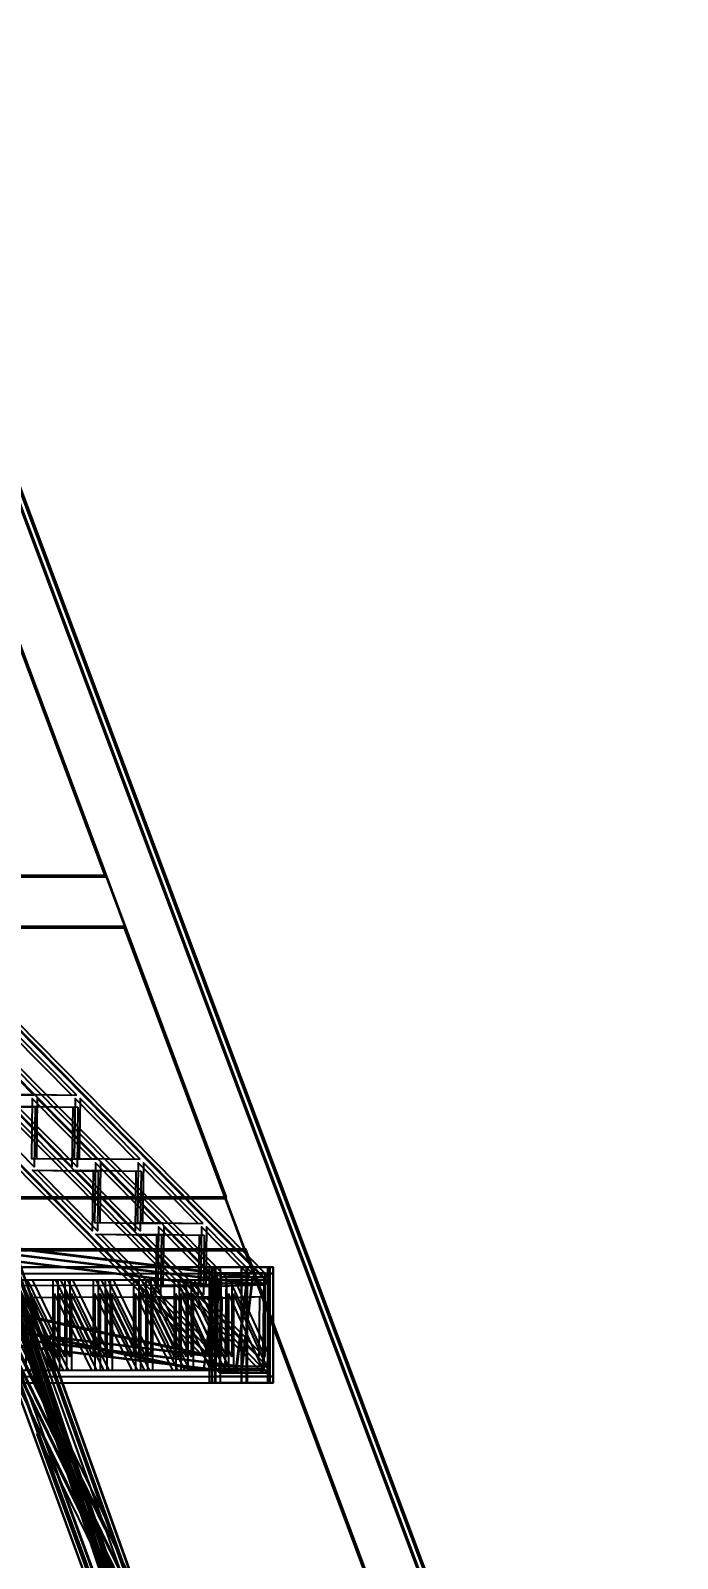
# Model space of a CAD drawing. Header units: millimetres. Extents: x -84906 to 117550, y -3000 to 338000.
# Drawn here: x 27346 to 29356, y 34975 to 39720 of the extents above; entities that cross this region are included whole.
import ezdxf

# ---------------------------------------------------------------- set-up
doc = ezdxf.new("R2010")
doc.units = ezdxf.units.MM
doc.layers.add('D-STR-DIM', color=7, linetype='Continuous', lineweight=13)
doc.layers.add('D-STR-STRC', color=7, linetype='Continuous', lineweight=25)
doc.styles.add('OpenSansCondensed-Light', font='OpenSansCondensed-Light.ttf')
doc.styles.add('TOWER_UNICODE', font='Arial Unicode.ttf')
doc.dimstyles.new('EZDXF', dxfattribs={"dimtxt": 0.25, "dimasz": 0.175, "dimexe": 0.375, "dimexo": 0.125, "dimgap": 0.1, "dimtad": 1, "dimlfac": 100, "dimzin": 12, "dimdsep": 46, "dimtxsty": 'OpenSansCondensed-Light', "dimblk": 'ARCHTICK', "dimcen": 2.5, "dimazin": 3, "dimtfac": 0.5, "dimtmove": 2, "dimatfit": 3})

# ---------------------------------------------------------------- blocks, each defined once
blk = doc.blocks.new('_ARCHTICK')
at = {"color": 0, "linetype": 'BYBLOCK', "const_width": 0.15}
blk.add_lwpolyline([(-0.5, -0.5), (0.5, 0.5)], dxfattribs=at)

msp = doc.modelspace()

# ---------------------------------------------------------------- linework, layer by layer
at = {"layer": 'D-STR-STRC'}
for points in [[(31179.5, 27969.8), (27590.5, 27969.8), (23312.5, 40040.9), (26661.6, 40040.9)], [(31179.5, 27964.4), (27590.5, 27964.4), (23312.5, 40035.6), (26661.6, 40035.6)], [(27590.5, 27958.8), (31179.5, 27958.8), (26661.6, 40029.9), (23312.5, 40029.9)], [(31164.6, 27958.8), (31164.6, 27958.8), (26646.6, 40029.9), (26646.6, 40029.9)], [(24536.9, 37097.5), (27578.1, 37097.5), (26511.4, 39955.8), (23520.9, 39955.8)], [(27953.3, 36097.4), (24894.3, 36097.4), (23521, 39960.7), (26511.5, 39960.7)], [(27953.3, 36092.1), (24894.3, 36092.1), (23521, 39955.3), (26511.5, 39955.3)], [(27761.2, 37097.5), (27761.2, 37097.5), (26691.5, 39955.8), (26691.5, 39955.8)], [(24536.9, 37091.9), (27578.1, 37091.9), (26511.4, 39950.2), (23520.9, 39950.2)], [(27746.2, 37091.9), (27746.2, 37091.9), (26676.5, 39950.2), (26676.5, 39950.2)], [(28018.6, 35848.9), (27982.7, 35551.1), (8461.9, 37940), (8497.9, 38237.8)], [(28018.6, 35848.9), (27982.7, 35551.1), (8461.9, 37940), (8497.9, 38237.8)], [(28020.5, 35848.9), (27984.6, 35551.1), (8463.9, 37940), (8499.8, 38237.8)], [(28020.5, 35848.9), (27984.6, 35551.1), (8463.9, 37940), (8499.8, 38237.8)], [(28034.7, 35848.9), (27998.8, 35551.1), (8478, 37940), (8513.9, 38237.8)], [(28034.7, 35848.9), (27998.8, 35551.1), (8478, 37940), (8513.9, 38237.8)], [(28036.6, 35848.9), (28000.7, 35551.1), (8479.9, 37940), (8515.8, 38237.8)], [(28036.6, 35848.9), (28000.7, 35551.1), (8479.9, 37940), (8515.8, 38237.8)], [(27937.4, 35848.9), (27933, 35551.1), (25576.1, 37940), (25580.4, 38237.8)], [(27937.4, 35848.9), (27933, 35551.1), (25576.1, 37940), (25580.4, 38237.8)], [(27953.2, 35848.9), (27948.9, 35551.1), (25591.9, 37940), (25596.3, 38237.8)], [(27953.2, 35848.9), (27948.9, 35551.1), (25591.9, 37940), (25596.3, 38237.8)], [(28070.4, 35848.9), (28066.1, 35551.1), (25709.1, 37940), (25713.4, 38237.8)], [(28070.4, 35848.9), (28066.1, 35551.1), (25709.1, 37940), (25713.4, 38237.8)], [(28086.3, 35848.9), (28081.9, 35551.1), (25725, 37940), (25729.3, 38237.8)], [(28086.3, 35848.9), (28081.9, 35551.1), (25725, 37940), (25729.3, 38237.8)], [(27218, 35730.1), (26617.3, 37774.8), (27718.6, 34710)], [(28289.5, 32805.9), (26617.4, 37774.8), (27218, 35730.1)], [(28289.5, 32805.8), (27718.6, 34709.9), (26617.4, 37774.7)], [(28304.8, 32810.5), (27733.9, 34714.6), (26632.7, 37779.3)], [(28304.8, 32810.5), (26632.7, 37779.3), (27233.3, 35734.6)], [(27233.3, 35734.6), (26632.7, 37779.3), (27733.9, 34714.6)], [(27184.7, 35867.4), (26712.9, 37473.3), (27577.8, 35066.2)], [(27200, 35871.9), (26728.2, 37477.9), (27593.2, 35070.8)], [(28009.8, 33607.4), (26744.5, 37367.2), (27199, 35820.1)], [(28025.1, 33612), (26759.8, 37371.8), (27214.3, 35824.6)], [(25609.6, 34079.8), (28704.4, 34079.8), (27637.6, 36938), (24593.6, 36938)], [(25609.6, 34074.2), (28704.4, 34074.2), (27637.6, 36932.4), (24593.6, 36932.4)], [(28875.7, 34074.2), (28875.7, 34074.2), (27806, 36932.4), (27806, 36932.4)], [(28890.7, 34079.8), (28890.7, 34079.8), (27820.9, 36938), (27820.9, 36938)], [(28162, 33210.1), (27738.2, 34623.3), (26920.9, 36897.9)], [(28177.3, 33214.8), (27753.5, 34627.9), (26936.2, 36902.5)], [(27356.2, 36413.7), (27170.3, 36602.2), (27167.6, 36416.5)], [(27356.2, 36413.7), (27170.3, 36602.2), (27167.6, 36416.5)], [(27473.4, 36413.7), (27287.4, 36602.2), (27284.7, 36416.5)], [(27473.4, 36413.7), (27287.4, 36602.2), (27284.7, 36416.5)], [(27489.3, 36413.7), (27303.3, 36602.2), (27300.6, 36416.5)], [(27489.3, 36413.7), (27303.3, 36602.2), (27300.6, 36416.5)], [(27536.8, 36214.6), (27350.8, 36403.1), (27348.1, 36217.5)], [(27536.8, 36214.6), (27350.8, 36403.1), (27348.1, 36217.5)], [(27552.6, 36214.6), (27366.7, 36403.1), (27364, 36217.5)], [(27552.6, 36214.6), (27366.7, 36403.1), (27364, 36217.5)], [(27669.8, 36214.6), (27483.8, 36403.1), (27481.1, 36217.5)], [(27669.8, 36214.6), (27483.8, 36403.1), (27481.1, 36217.5)], [(27685.7, 36214.6), (27499.7, 36403.1), (27497, 36217.5)], [(27685.7, 36214.6), (27499.7, 36403.1), (27497, 36217.5)], [(27359.7, 36377), (27357, 36191.3), (27171, 36379.8)], [(27359.7, 36377), (27357, 36191.3), (27171, 36379.8)], [(27476.8, 36377), (27474.1, 36191.3), (27288.2, 36379.8)], [(27476.8, 36377), (27474.1, 36191.3), (27288.2, 36379.8)], [(27492.7, 36377), (27490, 36191.3), (27304.1, 36379.8)], [(27492.7, 36377), (27490, 36191.3), (27304.1, 36379.8)], [(27540.2, 36177.9), (27537.5, 35992.3), (27351.6, 36180.7)], [(27540.2, 36177.9), (27537.5, 35992.3), (27351.6, 36180.7)], [(27556.1, 36177.9), (27553.4, 35992.3), (27367.4, 36180.7)], [(27556.1, 36177.9), (27553.4, 35992.3), (27367.4, 36180.7)], [(27673.2, 36177.9), (27670.5, 35992.3), (27484.6, 36180.7)], [(27673.2, 36177.9), (27670.5, 35992.3), (27484.6, 36180.7)], [(27689.1, 36177.9), (27686.4, 35992.3), (27500.5, 36180.7)], [(27689.1, 36177.9), (27686.4, 35992.3), (27500.5, 36180.7)], [(27733.2, 36015.6), (27547.2, 36204), (27544.5, 36018.4)], [(27733.2, 36015.6), (27547.2, 36204), (27544.5, 36018.4)], [(27749, 36015.6), (27563.1, 36204), (27560.4, 36018.4)], [(27749, 36015.6), (27563.1, 36204), (27560.4, 36018.4)], [(27866.2, 36015.6), (27680.3, 36204), (27677.6, 36018.4)], [(27866.2, 36015.6), (27680.3, 36204), (27677.6, 36018.4)], [(27882.1, 36015.6), (27696.1, 36204), (27693.4, 36018.4)], [(27882.1, 36015.6), (27696.1, 36204), (27693.4, 36018.4)], [(27882.8, 35825.2), (26414.2, 36005), (26391.8, 35819.3)], [(27882.8, 35825.2), (26414.2, 36005), (26391.8, 35819.3)], [(27884.7, 35825.2), (26416.1, 36005), (26393.7, 35819.3)], [(27884.7, 35825.2), (26416.1, 36005), (26393.7, 35819.3)], [(27898.8, 35825.2), (26430.3, 36005), (26407.9, 35819.3)], [(27898.8, 35825.2), (26430.3, 36005), (26407.9, 35819.3)], [(27900.7, 35825.2), (26432.2, 36005), (26409.8, 35819.3)], [(27900.7, 35825.2), (26432.2, 36005), (26409.8, 35819.3)], [(27736.6, 35978.8), (27733.9, 35793.2), (27548, 35981.7)], [(27736.6, 35978.8), (27733.9, 35793.2), (27548, 35981.7)], [(27752.5, 35978.8), (27749.8, 35793.2), (27563.9, 35981.7)], [(27752.5, 35978.8), (27749.8, 35793.2), (27563.9, 35981.7)], [(27869.6, 35978.8), (27866.9, 35793.2), (27681, 35981.7)], [(27869.6, 35978.8), (27866.9, 35793.2), (27681, 35981.7)], [(27885.5, 35978.8), (27882.8, 35793.2), (27696.9, 35981.7)], [(27885.5, 35978.8), (27882.8, 35793.2), (27696.9, 35981.7)], [(27921, 35825.2), (27743.6, 36005), (27740.9, 35819.3)], [(27921, 35825.2), (27743.6, 36005), (27740.9, 35819.3)], [(27936.8, 35825.2), (27759.5, 36005), (27756.8, 35819.3)], [(27936.8, 35825.2), (27759.5, 36005), (27756.8, 35819.3)], [(28054, 35825.2), (27876.7, 36005), (27874, 35819.3)], [(28054, 35825.2), (27876.7, 36005), (27874, 35819.3)], [(28069.9, 35825.2), (27892.6, 36005), (27889.9, 35819.3)], [(28069.9, 35825.2), (27892.6, 36005), (27889.9, 35819.3)], [(29455, 32073.7), (26324.6, 32073.7), (24951.3, 35937), (28013.2, 35937)], [(29455, 32068.4), (26324.6, 32068.4), (24951.3, 35931.6), (28013.2, 35931.6)], [(12724.5, 35880), (12724.5, 35520), (28000.8, 35520), (28000.8, 35880)], [(12724.5, 35880), (12724.5, 35520), (28000.8, 35520), (28000.8, 35880)], [(12726.1, 35880), (12726.1, 35520), (28002.4, 35520), (28002.4, 35880)], [(12726.1, 35880), (12726.1, 35520), (28002.4, 35520), (28002.4, 35880)], [(12740.6, 35880), (12740.6, 35520), (28016.9, 35520), (28016.9, 35880)], [(12740.6, 35880), (12740.6, 35520), (28016.9, 35520), (28016.9, 35880)], [(12742.2, 35880), (12742.2, 35520), (28018.5, 35520), (28018.5, 35880)], [(12742.2, 35880), (12742.2, 35520), (28018.5, 35520), (28018.5, 35880)], [(26411.2, 35880), (26411.2, 35520), (27920.1, 35520), (27920.1, 35880)], [(26411.2, 35880), (26411.2, 35520), (27920.1, 35520), (27920.1, 35880)], [(26427.1, 35880), (26427.1, 35520), (27936, 35520), (27936, 35880)], [(26427.1, 35880), (26427.1, 35520), (27936, 35520), (27936, 35880)], [(26574.4, 35880), (26574.4, 35520), (28083.3, 35520), (28083.3, 35880)], [(26574.4, 35880), (26574.4, 35520), (28083.3, 35520), (28083.3, 35880)], [(26590.3, 35880), (26590.3, 35520), (28099.2, 35520), (28099.2, 35880)], [(26590.3, 35880), (26590.3, 35520), (28099.2, 35520), (28099.2, 35880)], [(27919, 35880), (27901.3, 35880), (27901.3, 35520), (27919, 35520)], [(27901.3, 35880), (27919, 35880), (27919, 35520), (27901.3, 35520)], [(28089.4, 35880), (27910.3, 35880), (27910.3, 35520), (28089.4, 35520)], [(27910.3, 35880), (28089.4, 35880), (28089.4, 35520), (27910.3, 35520)], [(28099.2, 35880), (27920.1, 35880), (27920.1, 35860), (28099.2, 35860)], [(28099.2, 35880), (27920.1, 35880), (27920.1, 35520), (28099.2, 35520)], [(27920.1, 35880), (28099.2, 35880), (28099.2, 35860), (27920.1, 35860)], [(27920.1, 35880), (28099.2, 35880), (28099.2, 35520), (27920.1, 35520)], [(28018.5, 35880), (28000.8, 35880), (28000.8, 35860), (28018.5, 35860)], [(28018.5, 35880), (28000.8, 35880), (28000.8, 35520), (28018.5, 35520)], [(28000.8, 35880), (28018.5, 35880), (28018.5, 35860), (28000.8, 35860)], [(28000.8, 35880), (28018.5, 35880), (28018.5, 35520), (28000.8, 35520)], [(26796.9, 35840), (27901.3, 35840), (27901.3, 35602)], [(26796.9, 35840), (27901.3, 35840), (27901.3, 35602)], [(26798.5, 35840), (27902.9, 35840), (27902.9, 35602)], [(26798.5, 35840), (27902.9, 35840), (27902.9, 35602)], [(26813.1, 35840), (27917.4, 35840), (27917.4, 35602)], [(26813.1, 35840), (27917.4, 35840), (27917.4, 35602)], [(26814.6, 35840), (27919, 35840), (27919, 35602)], [(26814.6, 35840), (27919, 35840), (27919, 35602)], [(27298.2, 35840), (27414.4, 35840), (27414.4, 35602)], [(27298.2, 35840), (27414.4, 35840), (27414.4, 35602)], [(27314.1, 35840), (27430.3, 35840), (27430.3, 35602)], [(27314.1, 35840), (27430.3, 35840), (27430.3, 35602)], [(27335.7, 35840), (27451.9, 35840), (27451.9, 35602)], [(27335.7, 35840), (27451.9, 35840), (27451.9, 35602)], [(27351.6, 35840), (27467.8, 35840), (27467.8, 35602)], [(27351.6, 35840), (27467.8, 35840), (27467.8, 35602)], [(27423.9, 35840), (27540.2, 35840), (27540.2, 35602)], [(27423.9, 35840), (27540.2, 35840), (27540.2, 35602)], [(27439.9, 35840), (27556.1, 35840), (27556.1, 35602)], [(27439.9, 35840), (27556.1, 35840), (27556.1, 35602)], [(27461.4, 35840), (27577.6, 35840), (27577.6, 35602)], [(27461.4, 35840), (27577.6, 35840), (27577.6, 35602)], [(27477.3, 35840), (27593.5, 35840), (27593.5, 35602)], [(27477.3, 35840), (27593.5, 35840), (27593.5, 35602)], [(27549.7, 35840), (27665.9, 35840), (27665.9, 35602)], [(27549.7, 35840), (27665.9, 35840), (27665.9, 35602)], [(27565.6, 35840), (27681.8, 35840), (27681.8, 35602)], [(27565.6, 35840), (27681.8, 35840), (27681.8, 35602)], [(27587.2, 35840), (27703.4, 35840), (27703.4, 35602)], [(27587.2, 35840), (27703.4, 35840), (27703.4, 35602)], [(27603.1, 35840), (27719.3, 35840), (27719.3, 35602)], [(27603.1, 35840), (27719.3, 35840), (27719.3, 35602)], [(27675.4, 35840), (27791.6, 35840), (27791.6, 35602)], [(27675.4, 35840), (27791.6, 35840), (27791.6, 35602)], [(27691.4, 35840), (27807.6, 35840), (27807.6, 35602)], [(27691.4, 35840), (27807.6, 35840), (27807.6, 35602)], [(27712.9, 35840), (27829.1, 35840), (27829.1, 35602)], [(27712.9, 35840), (27829.1, 35840), (27829.1, 35602)], [(27728.8, 35840), (27845, 35840), (27845, 35602)], [(27728.8, 35840), (27845, 35840), (27845, 35602)], [(27801.2, 35840), (27910.3, 35840), (27910.3, 35602)], [(27801.2, 35840), (27910.3, 35840), (27910.3, 35602)], [(27817.1, 35840), (27926.2, 35840), (27926.2, 35602)], [(27817.1, 35840), (27926.2, 35840), (27926.2, 35602)], [(27838.6, 35840), (27954.8, 35840), (27954.8, 35602)], [(27838.6, 35840), (27954.8, 35840), (27954.8, 35602)], [(27854.6, 35840), (27970.8, 35840), (27970.8, 35602)], [(27854.6, 35840), (27970.8, 35840), (27970.8, 35602)], [(27920.1, 35861), (27938, 35861), (27902.1, 35563.2), (27884.1, 35563.2)], [(27938, 35861), (27920.1, 35861), (27884.1, 35563.2), (27902.1, 35563.2)], [(27925.5, 35861), (28074.4, 35861), (28070, 35563.2), (27921.1, 35563.2)], [(28074.4, 35861), (27925.5, 35861), (27921.1, 35563.2), (28070, 35563.2)], [(27937.4, 35848.9), (28086.3, 35848.9), (28081.9, 35551.1), (27933, 35551.1)], [(28086.3, 35848.9), (27937.4, 35848.9), (27933, 35551.1), (28081.9, 35551.1)], [(27937.4, 35848.9), (28086.3, 35848.9), (28086, 35829.1), (27937.1, 35829.1)], [(28086.3, 35848.9), (27937.4, 35848.9), (27937.1, 35829.1), (28086, 35829.1)], [(27964.4, 35840), (28073.5, 35840), (28073.5, 35602)], [(27964.4, 35840), (28073.5, 35840), (28073.5, 35602)], [(27980.3, 35840), (28089.4, 35840), (28089.4, 35602)], [(27980.3, 35840), (28089.4, 35840), (28089.4, 35602)], [(28018.6, 35848.9), (28036.6, 35848.9), (28000.7, 35551.1), (27982.7, 35551.1)], [(28036.6, 35848.9), (28018.6, 35848.9), (27982.7, 35551.1), (28000.7, 35551.1)], [(28018.6, 35848.9), (28036.6, 35848.9), (28034.2, 35829.1), (28016.2, 35829.1)], [(28036.6, 35848.9), (28018.6, 35848.9), (28016.2, 35829.1), (28034.2, 35829.1)], [(27911.3, 35788.5), (27888.9, 35602.9), (26420.4, 35782.6)], [(27911.3, 35788.5), (27888.9, 35602.9), (26420.4, 35782.6)], [(27913.2, 35788.5), (27890.8, 35602.9), (26422.3, 35782.6)], [(27913.2, 35788.5), (27890.8, 35602.9), (26422.3, 35782.6)], [(27927.4, 35788.5), (27905, 35602.9), (26436.4, 35782.6)], [(27927.4, 35788.5), (27905, 35602.9), (26436.4, 35782.6)], [(27929.3, 35788.5), (27906.9, 35602.9), (26438.4, 35782.6)], [(27929.3, 35788.5), (27906.9, 35602.9), (26438.4, 35782.6)], [(26755.1, 35798), (26755.1, 35560), (27859.5, 35560)], [(26755.1, 35798), (26755.1, 35560), (27859.5, 35560)], [(26756.7, 35798), (26756.7, 35560), (27861.1, 35560)], [(26756.7, 35798), (26756.7, 35560), (27861.1, 35560)], [(26771.3, 35798), (26771.3, 35560), (27875.6, 35560)], [(26771.3, 35798), (26771.3, 35560), (27875.6, 35560)], [(26772.8, 35798), (26772.8, 35560), (27877.2, 35560)], [(26772.8, 35798), (26772.8, 35560), (27877.2, 35560)], [(27294.1, 35798), (27294.1, 35560), (27410.3, 35560)], [(27294.1, 35798), (27294.1, 35560), (27410.3, 35560)], [(27310, 35798), (27310, 35560), (27426.2, 35560)], [(27310, 35798), (27310, 35560), (27426.2, 35560)], [(27331.5, 35798), (27331.5, 35560), (27447.7, 35560)], [(27331.5, 35798), (27331.5, 35560), (27447.7, 35560)], [(27347.5, 35798), (27347.5, 35560), (27463.7, 35560)], [(27347.5, 35798), (27347.5, 35560), (27463.7, 35560)], [(27419.8, 35798), (27419.8, 35560), (27536, 35560)], [(27419.8, 35798), (27419.8, 35560), (27536, 35560)], [(27435.7, 35798), (27435.7, 35560), (27551.9, 35560)], [(27435.7, 35798), (27435.7, 35560), (27551.9, 35560)], [(27457.3, 35798), (27457.3, 35560), (27573.5, 35560)], [(27457.3, 35798), (27457.3, 35560), (27573.5, 35560)], [(27473.2, 35798), (27473.2, 35560), (27589.4, 35560)], [(27473.2, 35798), (27473.2, 35560), (27589.4, 35560)], [(27545.6, 35798), (27545.6, 35560), (27661.8, 35560)], [(27545.6, 35798), (27545.6, 35560), (27661.8, 35560)], [(27561.5, 35798), (27561.5, 35560), (27677.7, 35560)], [(27561.5, 35798), (27561.5, 35560), (27677.7, 35560)], [(27583, 35798), (27583, 35560), (27699.2, 35560)], [(27583, 35798), (27583, 35560), (27699.2, 35560)], [(27598.9, 35798), (27598.9, 35560), (27715.2, 35560)], [(27598.9, 35798), (27598.9, 35560), (27715.2, 35560)], [(27671.3, 35798), (27671.3, 35560), (27787.5, 35560)], [(27671.3, 35798), (27671.3, 35560), (27787.5, 35560)], [(27687.2, 35798), (27687.2, 35560), (27803.4, 35560)], [(27687.2, 35798), (27687.2, 35560), (27803.4, 35560)], [(27708.8, 35798), (27708.8, 35560), (27825, 35560)], [(27708.8, 35798), (27708.8, 35560), (27825, 35560)], [(27724.7, 35798), (27724.7, 35560), (27840.9, 35560)], [(27724.7, 35798), (27724.7, 35560), (27840.9, 35560)], [(27924.4, 35788.5), (27921.7, 35602.9), (27744.4, 35782.6)], [(27924.4, 35788.5), (27921.7, 35602.9), (27744.4, 35782.6)], [(27940.3, 35788.5), (27937.6, 35602.9), (27760.3, 35782.6)], [(27940.3, 35788.5), (27937.6, 35602.9), (27760.3, 35782.6)], [(27797, 35798), (27797, 35560), (27906.1, 35560)], [(27797, 35798), (27797, 35560), (27906.1, 35560)], [(27813, 35798), (27813, 35560), (27922, 35560)], [(27813, 35798), (27813, 35560), (27922, 35560)], [(27834.5, 35798), (27834.5, 35560), (27950.7, 35560)], [(27834.5, 35798), (27834.5, 35560), (27950.7, 35560)], [(27850.4, 35798), (27850.4, 35560), (27966.6, 35560)], [(27850.4, 35798), (27850.4, 35560), (27966.6, 35560)], [(28057.4, 35788.5), (28054.7, 35602.9), (27877.4, 35782.6)], [(28057.4, 35788.5), (28054.7, 35602.9), (27877.4, 35782.6)], [(28073.3, 35788.5), (28070.6, 35602.9), (27893.3, 35782.6)], [(28073.3, 35788.5), (28070.6, 35602.9), (27893.3, 35782.6)], [(27960.2, 35798), (27960.2, 35560), (28069.3, 35560)], [(27960.2, 35798), (27960.2, 35560), (28069.3, 35560)], [(27976.2, 35798), (27976.2, 35560), (28085.3, 35560)], [(27976.2, 35798), (27976.2, 35560), (28085.3, 35560)], [(27233.3, 35734.6), (27733.9, 34714.6), (28304.8, 32810.5)], [(27218, 35730), (27718.6, 34709.9), (28289.5, 32805.8)], [(27933.3, 35570.9), (28082.2, 35570.9), (28081.9, 35551.1), (27933, 35551.1)], [(28082.2, 35570.9), (27933.3, 35570.9), (27933, 35551.1), (28081.9, 35551.1)], [(27985.1, 35570.9), (28003.1, 35570.9), (28000.7, 35551.1), (27982.7, 35551.1)], [(28003.1, 35570.9), (27985.1, 35570.9), (27982.7, 35551.1), (28000.7, 35551.1)], [(28099.2, 35540), (27920.1, 35540), (27920.1, 35520), (28099.2, 35520)], [(27920.1, 35540), (28099.2, 35540), (28099.2, 35520), (27920.1, 35520)], [(28018.5, 35540), (28000.8, 35540), (28000.8, 35520), (28018.5, 35520)], [(28000.8, 35540), (28018.5, 35540), (28018.5, 35520), (28000.8, 35520)], [(27365.3, 35362.9), (27752.8, 34573.2), (28194.8, 33099.1)], [(27380.6, 35367.5), (27768.1, 34577.8), (28210.1, 33103.7)]]:
    msp.add_lwpolyline(points, close=True, dxfattribs=at)
for points in [[(31159.5, 27964.4), (26641.6, 40035.6)], [(31179.5, 27964.4), (26661.6, 40035.6)], [(31179.5, 27964.4), (26661.6, 40035.6)], [(28016.2, 35829.1), (8495.5, 38217.9)], [(28016.2, 35829.1), (8495.5, 38217.9)], [(28018.6, 35848.9), (8497.9, 38237.8)], [(28018.6, 35848.9), (8497.9, 38237.8)], [(28034.2, 35829.1), (8513.4, 38217.9)], [(28034.2, 35829.1), (8513.4, 38217.9)], [(28036.6, 35848.9), (8515.8, 38237.8)], [(28036.6, 35848.9), (8515.8, 38237.8)], [(27937.1, 35829.1), (25580.1, 38217.9)], [(27937.1, 35829.1), (25580.1, 38217.9)], [(27937.4, 35848.9), (25580.4, 38237.8)], [(27937.4, 35848.9), (25580.4, 38237.8)], [(28086, 35829.1), (25729, 38217.9)], [(28086, 35829.1), (25729, 38217.9)], [(28086.3, 35848.9), (25729.3, 38237.8)], [(28086.3, 35848.9), (25729.3, 38237.8)], [(27982.7, 35551.1), (8461.9, 37940)], [(27982.7, 35551.1), (8461.9, 37940)], [(27985.1, 35570.9), (8464.3, 37959.8)], [(27985.1, 35570.9), (8464.3, 37959.8)], [(28000.7, 35551.1), (8479.9, 37940)], [(28000.7, 35551.1), (8479.9, 37940)], [(28003.1, 35570.9), (8482.3, 37959.8)], [(28003.1, 35570.9), (8482.3, 37959.8)], [(27933, 35551.1), (25576.1, 37940)], [(27933, 35551.1), (25576.1, 37940)], [(27933.3, 35570.9), (25576.4, 37959.8)], [(27933.3, 35570.9), (25576.4, 37959.8)], [(28081.9, 35551.1), (25725, 37940)], [(28081.9, 35551.1), (25725, 37940)], [(28082.2, 35570.9), (25725.3, 37959.8)], [(28082.2, 35570.9), (25725.3, 37959.8)], [(28302.6, 32851.3), (26630.5, 37820.1)], [(28272, 32842.1), (26599.8, 37810.9)], [(27733.9, 34714.6), (26632.7, 37779.3)], [(26632.7, 37779.3), (27733.9, 34714.6)], [(28291.8, 32765.1), (26619.6, 37733.9)], [(27739.6, 34695.5), (26638.3, 37760.3)], [(26638.3, 37760.3), (27739.6, 34695.5)], [(28322.4, 32774.3), (26650.2, 37743.2)], [(12724.5, 35880), (28000.8, 35880)], [(12724.5, 35880), (28000.8, 35880)], [(12742.2, 35880), (28018.5, 35880)], [(12742.2, 35880), (28018.5, 35880)], [(26411.2, 35880), (27920.1, 35880)], [(26411.2, 35880), (27920.1, 35880)], [(26590.3, 35880), (28099.2, 35880)], [(26590.3, 35880), (28099.2, 35880)], [(27901.3, 35880), (28000.8, 35880)], [(27901.3, 35880), (28000.8, 35880)], [(27910.3, 35880), (27920.1, 35880)], [(27910.3, 35880), (27920.1, 35880)], [(27919, 35880), (28018.5, 35880)], [(27919, 35880), (28018.5, 35880)], [(28089.4, 35880), (28099.2, 35880)], [(28089.4, 35880), (28099.2, 35880)], [(12724.5, 35860), (28000.8, 35860)], [(12724.5, 35860), (28000.8, 35860)], [(12742.2, 35860), (28018.5, 35860)], [(12742.2, 35860), (28018.5, 35860)], [(26411.2, 35860), (27920.1, 35860)], [(26411.2, 35860), (27920.1, 35860)], [(26590.3, 35860), (28099.2, 35860)], [(26590.3, 35860), (28099.2, 35860)], [(28018.6, 35848.9), (27920.1, 35861)], [(28018.6, 35848.9), (27920.1, 35861)], [(27937.4, 35848.9), (27925.5, 35861)], [(27937.4, 35848.9), (27925.5, 35861)], [(28036.6, 35848.9), (27938, 35861)], [(28036.6, 35848.9), (27938, 35861)], [(28086.3, 35848.9), (28074.4, 35861)], [(28086.3, 35848.9), (28074.4, 35861)], [(27193.9, 35784), (27694.5, 34763.9)], [(27224.6, 35793.2), (27725.1, 34773.1)], [(28299.1, 32829.5), (27227.7, 35753.7)], [(27227.7, 35753.7), (28299.1, 32829.5)], [(28304.8, 32810.5), (27233.3, 35734.6)], [(27233.3, 35734.6), (28304.8, 32810.5)], [(27226.8, 35671.5), (27727.3, 34651.4)], [(27257.4, 35680.7), (27758, 34660.6)], [(27982.7, 35551.1), (27884.1, 35563.2)], [(27982.7, 35551.1), (27884.1, 35563.2)], [(28000.7, 35551.1), (27902.1, 35563.2)], [(28000.7, 35551.1), (27902.1, 35563.2)], [(27933, 35551.1), (27921.1, 35563.2)], [(27933, 35551.1), (27921.1, 35563.2)], [(28081.9, 35551.1), (28070, 35563.2)], [(28081.9, 35551.1), (28070, 35563.2)], [(12724.5, 35540), (28000.8, 35540)], [(12724.5, 35540), (28000.8, 35540)], [(12724.5, 35520), (28000.8, 35520)], [(12724.5, 35520), (28000.8, 35520)], [(12742.2, 35540), (28018.5, 35540)], [(12742.2, 35540), (28018.5, 35540)], [(12742.2, 35520), (28018.5, 35520)], [(12742.2, 35520), (28018.5, 35520)], [(26411.2, 35540), (27920.1, 35540)], [(26411.2, 35540), (27920.1, 35540)], [(26411.2, 35520), (27920.1, 35520)], [(26411.2, 35520), (27920.1, 35520)], [(26590.3, 35540), (28099.2, 35540)], [(26590.3, 35540), (28099.2, 35540)], [(26590.3, 35520), (28099.2, 35520)], [(26590.3, 35520), (28099.2, 35520)], [(27901.3, 35520), (28000.8, 35520)], [(27901.3, 35520), (28000.8, 35520)], [(27910.3, 35520), (27920.1, 35520)], [(27910.3, 35520), (27920.1, 35520)], [(27919, 35520), (28018.5, 35520)], [(27919, 35520), (28018.5, 35520)], [(28089.4, 35520), (28099.2, 35520)], [(28089.4, 35520), (28099.2, 35520)]]:
    msp.add_lwpolyline(points, dxfattribs=at)

# ---------------------------------------------------------------- dimensions: what is measured, and where the dimension line sits
at = {"layer": 'D-STR-DIM'}
for base, p2 in [((116500, 0), (0, 223550)), ((85000, 0), (0, 125000))]:
    msp.add_linear_dim(base=base, p1=(0, 0), p2=p2, angle=90, dimstyle='EZDXF', override={"dimtxt": 4200, "dimasz": 1875, "dimexe": 1050, "dimexo": 900, "dimgap": 1050, "dimtad": 1, "dimdec": 0, "dimlfac": 1, "dimlunit": 2, "dimtxsty": 'TOWER_UNICODE', "dimclrd": 7, "dimclre": 7, "dimclrt": 7}, dxfattribs=at).render()

doc.saveas('drawing.dxf')
